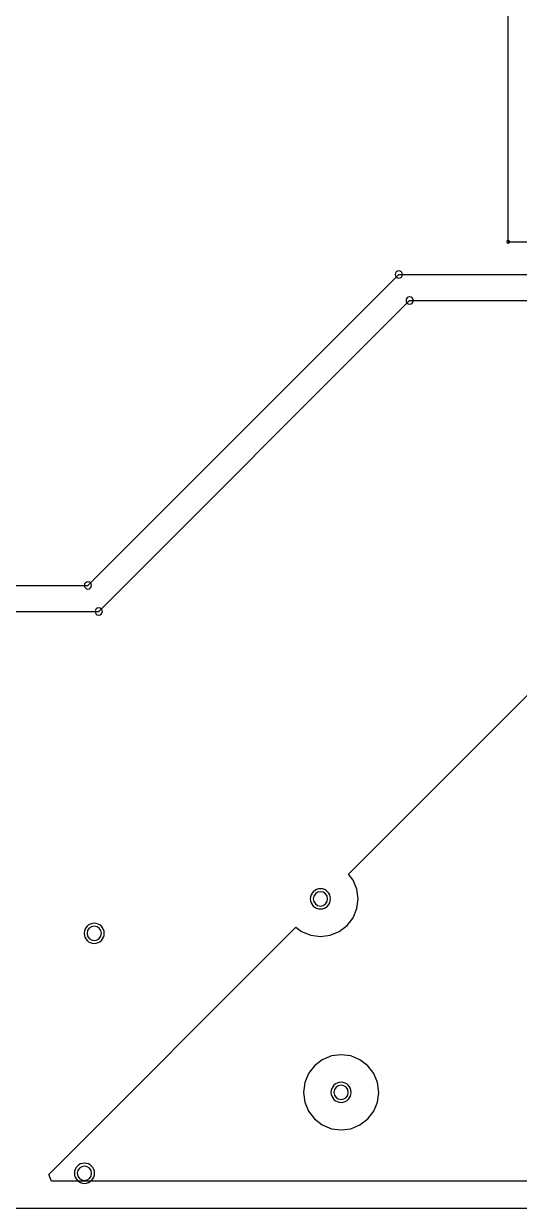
# Model space of a CAD drawing. Header units: inches. Extents: x 32166 to 66782, y 2386 to 7162.
# Drawn here: x 32727.1 to 32766, y 2886.6 to 2979.4 of the extents above; entities that cross this region are included whole.
import ezdxf

# ---------------------------------------------------------------- set-up
doc = ezdxf.new("R2010")
doc.units = ezdxf.units.IN
doc.header["$LTSCALE"] = 0.64311
doc.header["$MEASUREMENT"] = 0
for name, color, linetype in [('BOTTOMLAYER', 5, 'CONTINUOUS'), ('BOTTOMSOLDER', 6, 'CONTINUOUS'), ('KEEPOUTLAYER', 6, 'CONTINUOUS'), ('MULTILAYER', 9, 'CONTINUOUS')]:
    doc.layers.add(name, color=color, linetype=linetype)

msp = doc.modelspace()

# ---------------------------------------------------------------- linework, layer by layer
at = {"layer": 'BOTTOMLAYER'}
for p, q in [((32732.178, 2935.379), (32756.553, 2959.755)), ((32756.553, 2959.755), (32852.24, 2959.755)), ((32733.024, 2933.336), (32757.399, 2957.712)), ((32757.399, 2957.712), (32856.885, 2957.712)), ((32714.718, 2935.379), (32732.178, 2935.379)), ((32752.607, 2912.741), (32774.061, 2934.231)), ((32709.516, 2933.336), (32733.024, 2933.336)), ((32752.958, 2912.284), (32752.607, 2912.741)), ((32753.252, 2911.573), (32752.958, 2912.284)), ((32753.353, 2910.809), (32753.252, 2911.573)), ((32753.252, 2910.046), (32753.353, 2910.809)), ((32752.489, 2908.723), (32752.958, 2909.334)), ((32752.958, 2909.334), (32753.252, 2910.046)), ((32729.113, 2889.209), (32748.475, 2908.602)), ((32748.475, 2908.602), (32748.928, 2908.254)), ((32748.928, 2908.254), (32749.639, 2907.96)), ((32751.166, 2907.96), (32751.878, 2908.254)), ((32751.878, 2908.254), (32752.489, 2908.723)), ((32749.639, 2907.96), (32750.403, 2907.859)), ((32750.403, 2907.859), (32751.166, 2907.96)), ((32750.548, 2898.199), (32749.937, 2897.73)), ((32751.259, 2898.494), (32750.548, 2898.199)), ((32752.023, 2898.595), (32751.259, 2898.494)), ((32752.786, 2898.494), (32752.023, 2898.595)), ((32753.498, 2898.199), (32752.786, 2898.494)), ((32754.109, 2897.73), (32753.498, 2898.199)), ((32749.468, 2897.119), (32749.173, 2896.408)), ((32749.937, 2897.73), (32749.468, 2897.119)), ((32754.578, 2897.119), (32754.109, 2897.73)), ((32754.872, 2896.408), (32754.578, 2897.119)), ((32749.173, 2896.408), (32749.073, 2895.644)), ((32754.973, 2895.644), (32754.872, 2896.408)), ((32749.073, 2895.644), (32749.173, 2894.881)), ((32754.872, 2894.881), (32754.973, 2895.644)), ((32749.173, 2894.881), (32749.468, 2894.169)), ((32754.578, 2894.169), (32754.872, 2894.881)), ((32749.468, 2894.169), (32749.937, 2893.558)), ((32749.937, 2893.558), (32750.548, 2893.089)), ((32753.498, 2893.089), (32754.109, 2893.558)), ((32754.109, 2893.558), (32754.578, 2894.169)), ((32750.548, 2893.089), (32751.259, 2892.795)), ((32751.259, 2892.795), (32752.023, 2892.694)), ((32752.023, 2892.694), (32752.786, 2892.795)), ((32752.786, 2892.795), (32753.498, 2893.089)), ((32729.332, 2888.681), (32729.113, 2889.209)), ((33155.944, 2888.681), (32729.332, 2888.681))]:
    msp.add_line(p, q, dxfattribs=at)
for centre, radius, start, end in [((32756.553, 2959.755), 0.286, 0, 180), ((32756.553, 2959.755), 0.286, 0, 180), ((32756.553, 2959.755), 0.286, 180, 0), ((32756.553, 2959.755), 0.286, 180, 0), ((32757.399, 2957.712), 0.286, 0, 180), ((32757.399, 2957.712), 0.286, 0, 180), ((32757.399, 2957.712), 0.286, 180, 0), ((32757.399, 2957.712), 0.286, 180, 0), ((32732.178, 2935.379), 0.286, 0, 180), ((32732.178, 2935.379), 0.286, 0, 180), ((32732.178, 2935.379), 0.286, 180, 0), ((32732.178, 2935.379), 0.286, 180, 0), ((32733.024, 2933.336), 0.286, 0, 180), ((32733.024, 2933.336), 0.286, 0, 180), ((32733.024, 2933.336), 0.286, 180, 0), ((32733.024, 2933.336), 0.286, 180, 0), ((32750.403, 2910.809), 0.562, 0, 180), ((32750.403, 2910.809), 0.562, 180, 0), ((32732.673, 2908.109), 0.562, 0, 180), ((32732.673, 2908.109), 0.562, 180, 0), ((32752.023, 2895.644), 0.562, 0, 180), ((32752.023, 2895.644), 0.562, 180, 0), ((32731.908, 2889.299), 0.562, 0, 180), ((32731.908, 2889.299), 0.562, 180, 0)]:
    msp.add_arc(centre, radius, start, end, dxfattribs=at)
at = {"layer": 'BOTTOMSOLDER'}
for centre, start, end in [((32750.403, 2910.809), 0, 180), ((32750.403, 2910.809), 180, 0), ((32732.673, 2908.109), 0, 180), ((32732.673, 2908.109), 180, 0), ((32752.023, 2895.644), 0, 180), ((32752.023, 2895.644), 180, 0), ((32731.908, 2889.299), 0, 180), ((32731.908, 2889.299), 180, 0)]:
    msp.add_arc(centre, 0.791, start, end, dxfattribs=at)
at = {"layer": 'KEEPOUTLAYER'}
for p, q in [((32765.115, 2962.317), (32765.115, 2980.452)), ((32765.115, 2962.317), (32822.4, 2962.317)), ((32666.613, 2886.554), (34174.114, 2886.554))]:
    msp.add_line(p, q, dxfattribs=at)
for start, end in [(0, 180), (0, 180), (180, 0), (180, 0)]:
    msp.add_arc((32765.115, 2962.317), 0.112, start, end, dxfattribs=at)
at = {"layer": 'MULTILAYER'}
for centre, start, end in [((32750.403, 2910.809), 0, 180), ((32750.403, 2910.809), 180, 0), ((32732.673, 2908.109), 0, 180), ((32732.673, 2908.109), 180, 0), ((32752.023, 2895.644), 0, 180), ((32752.023, 2895.644), 180, 0), ((32731.908, 2889.299), 0, 180), ((32731.908, 2889.299), 180, 0)]:
    msp.add_arc(centre, 0.562, start, end, dxfattribs=at)

doc.saveas('drawing.dxf')
